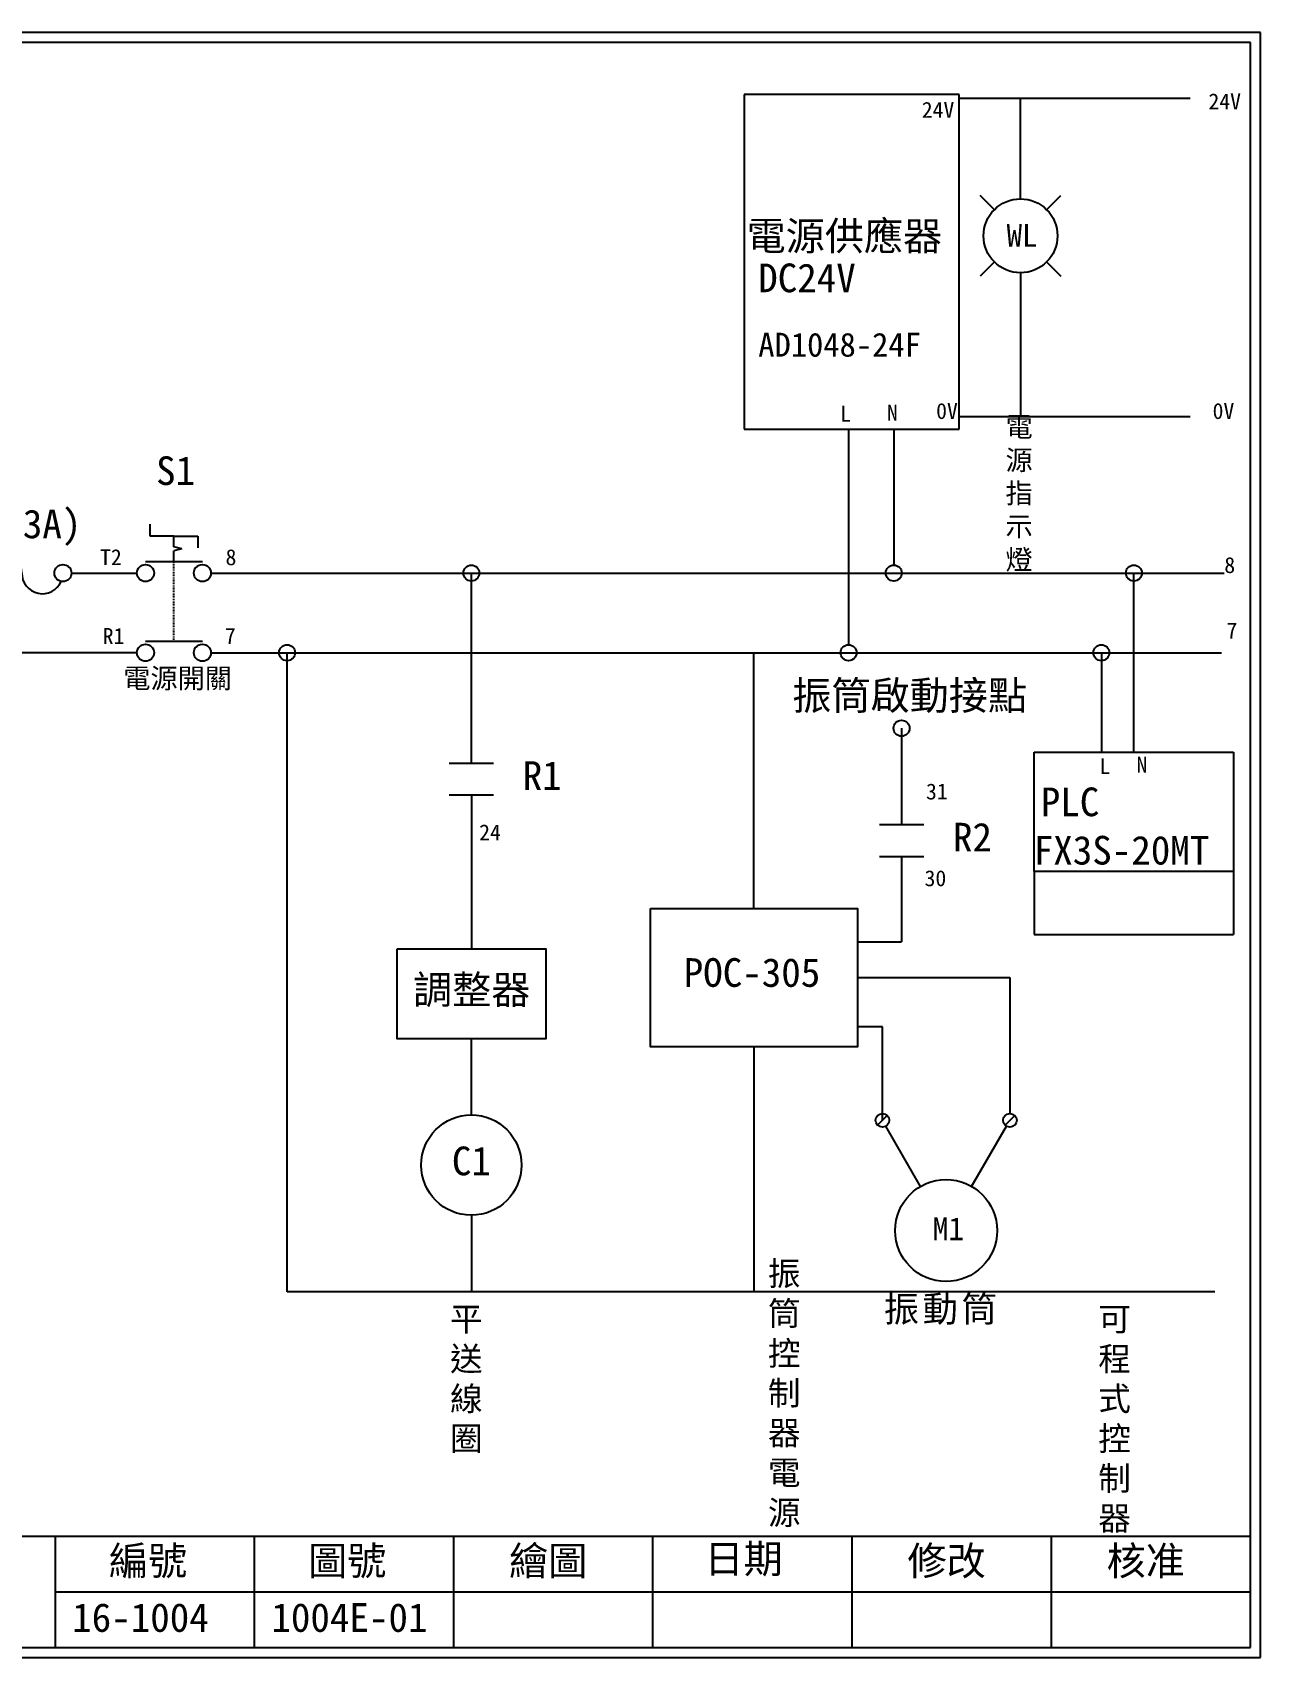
# Model space of a CAD drawing. Extents: x 10 to 297, y 3 to 207.
# Drawn here: x 142.9 to 297, y 3 to 207 of the extents above; entities that cross this region are included whole.
import ezdxf
from ezdxf.enums import TextEntityAlignment as Align

# ---------------------------------------------------------------- set-up
doc = ezdxf.new("R2010")
doc.units = 0
doc.linetypes.add('DASHED', pattern=[0.2, 0.1, -0.1])
doc.layers.get('0').update_dxf_attribs({"linetype": 'CONTINUOUS'})
for name, color, linetype in [('7', 7, 'CONTINUOUS'), ('圖框層', 7, 'CONTINUOUS'), ('標尺寸層', 3, 'CONTINUOUS')]:
    doc.layers.add(name, color=color, linetype=linetype)
doc.styles.add('CNS', font='romanc.shx', dxfattribs={"bigfont": 'chineset.shx'})
doc.styles.add('STSL', font='kaiu.ttf')
doc.styles.add('標楷體', font='kaiu.ttf')

# ---------------------------------------------------------------- blocks, each defined once
blk = doc.blocks.new('FUSE')
at = {"color": 7}
for p, q in [((0, 0), (2.14, 0)), ((14.64, 0), (16.78, 0))]:
    blk.add_line(p, q, dxfattribs=at)
for centre in [(3.21, 0), (13.56, 0)]:
    blk.add_circle(centre, 1.07)
for centre, start, end in [((5.8, 0), 0, 156.116), ((10.98, 0), 180, 336.116)]:
    blk.add_arc(centre, 2.59, start, end, dxfattribs=at)

msp = doc.modelspace()

# ---------------------------------------------------------------- linework, layer by layer
for p, q in [((259.19, 199.2), (232.19, 199.2)), ((232.19, 199.2), (232.19, 157.2)), ((259.19, 157.2), (259.19, 199.2)), ((288.16, 198.67), (259.19, 198.67)), ((266.88, 189.99), (266.88, 198.67)), ((266.88, 186.09), (266.88, 189.99)), ((263.6, 184.73), (261.83, 186.5)), ((270.16, 184.73), (271.93, 186.5)), ((263.6, 178.17), (261.83, 176.4)), ((270.16, 178.17), (271.93, 176.4)), ((266.88, 176.81), (266.88, 172.86)), ((266.88, 172.86), (266.88, 158.72)), ((232.19, 157.2), (255.19, 157.2)), ((245.3, 157.2), (245.3, 130.12)), ((250.97, 157.2), (250.97, 140.12)), ((255.19, 157.2), (259.19, 157.2)), ((288.16, 158.72), (259.19, 158.72)), ((157.63, 143.77), (157.63, 145.27)), ((160.63, 143.77), (157.63, 143.77)), ((160.63, 143.77), (163.63, 143.77)), ((163.63, 143.77), (163.63, 142.27)), ((161.63, 142.16), (160.63, 142.43)), ((161.63, 142.16), (160.63, 141.89)), ((147.78, 139.12), (155.99, 139.12)), ((149.92, 139.12), (155.99, 139.12)), ((165.27, 139.12), (292.46, 139.12)), ((197.96, 115.27), (197.96, 139.12)), ((281.11, 116.64), (281.11, 139.12)), ((155.99, 129.12), (22.17, 129.12)), ((165.27, 129.12), (292.09, 129.12)), ((268.61, 116.64), (293.61, 116.64)), ((268.61, 101.64), (268.61, 116.64)), ((293.61, 116.64), (293.61, 101.64)), ((197.96, 111.3), (197.96, 91.96)), ((293.61, 101.64), (268.61, 101.64)), ((265.55, 88.35), (265.55, 71.29)), ((197.96, 71.11), (197.96, 80.64)), ((250.16, 71.04), (248.95, 69.83)), ((254.34, 62.14), (249.98, 69.69)), ((260.74, 62.14), (265.11, 69.7)), ((266.16, 71.04), (264.95, 69.83)), ((197.96, 58.51), (197.96, 48.91))]:
    msp.add_line(p, q)
msp.add_lwpolyline([(188.63, 91.96), (207.29, 91.96), (207.29, 80.64), (188.63, 80.64)], close=True)
for centre, radius in [((266.88, 181.45), 4.64), ((250.97, 139.12), 1), ((245.3, 129.12), 1), ((197.96, 64.81), 6.3), ((249.55, 70.43), 0.857), ((265.55, 70.43), 0.857), ((257.54, 56.59), 6.4)]:
    msp.add_circle(centre, radius)
at = {"layer": '7'}
for p, q in [((160.63, 142.43), (160.63, 143.77)), ((160.63, 140.55), (160.63, 141.89)), ((157.06, 140.55), (164.2, 140.55)), ((157.06, 130.55), (164.2, 130.55))]:
    msp.add_line(p, q, dxfattribs=at)
at = {"layer": '7', "linetype": 'DASHED'}
msp.add_line((160.63, 130.55), (160.63, 140.55), dxfattribs=at)
at = {"layer": '7'}
for centre in [(157.06, 139.12), (164.2, 139.12), (157.06, 129.12), (164.2, 129.12)]:
    msp.add_circle(centre, 1.07, dxfattribs=at)
at = {"layer": '圖框層', "color": 7}
for p, q in [((297, 206.97), (10, 206.97)), ((297, 3), (297, 206.97)), ((295.75, 205.72), (11.25, 205.72)), ((295.75, 4.25), (295.75, 205.72)), ((11.25, 18.25), (295.75, 18.25)), ((145.75, 4.25), (145.75, 18.25)), ((170.75, 4.25), (170.75, 18.25)), ((195.75, 4.25), (195.75, 18.25)), ((220.75, 4.25), (220.75, 18.25)), ((245.75, 4.25), (245.75, 18.25)), ((270.75, 4.25), (270.75, 18.25)), ((145.75, 11.25), (295.75, 11.25)), ((11.25, 4.25), (295.75, 4.25)), ((10, 3), (297, 3))]:
    msp.add_line(p, q, dxfattribs=at)
at = {"layer": '標尺寸層', "color": 7}
for p, q in [((174.83, 48.91), (174.83, 129.12)), ((233.43, 97.03), (233.43, 129.12)), ((277.03, 129.15), (277.03, 116.64)), ((251.95, 119.64), (251.95, 107.54)), ((195.17, 115.27), (200.74, 115.27)), ((195.17, 111.3), (200.74, 111.3)), ((249.17, 107.54), (254.74, 107.54)), ((249.17, 103.56), (254.74, 103.56)), ((251.95, 103.56), (251.95, 92.81)), ((268.61, 101.64), (268.61, 93.73)), ((293.61, 101.64), (293.61, 93.73)), ((246.42, 92.81), (251.95, 92.81)), ((268.61, 93.73), (293.61, 93.73)), ((246.42, 88.34), (265.55, 88.35)), ((249.55, 82.17), (246.42, 82.17)), ((249.55, 70.43), (249.55, 82.17)), ((233.43, 79.65), (233.43, 48.91)), ((291.28, 48.91), (174.83, 48.91))]:
    msp.add_line(p, q, dxfattribs=at)
msp.add_lwpolyline([(220.43, 97.03), (246.42, 97.03), (246.42, 79.65), (220.43, 79.65)], close=True, dxfattribs=at)
for centre in [(197.96, 139.12), (281.11, 139.12), (174.83, 129.12), (277.03, 129.12), (251.95, 119.64)]:
    msp.add_circle(centre, 1, dxfattribs=at)

# ---------------------------------------------------------------- block references
at = {"color": 7}
msp.add_blockref('FUSE', (133.14, 139.12), dxfattribs=at)

# ---------------------------------------------------------------- texts
msp.add_text('WL', height=2.856, dxfattribs=at).set_placement((267.08, 181.5), align=Align.MIDDLE_CENTER)
at = {"color": 0, "insert": (257.04, 48.38), "char_height": 3.25, "width": 24.1454, "attachment_point": 2, "style": '標楷體'}
msp.add_mtext('{\\T1.1;振動筒}', dxfattribs=at)
at = {"layer": '圖框層', "color": 4, "style": 'STSL'}
for s, height, p in [('24V', 2, (254.49, 196.26)), ('24V', 2, (290.47, 197.32)), ('電源供應器', 3.6, (232.5, 179.63)), ('DC24V', 3.6, (233.96, 174.37)), ('AD1048-24F', 3, (233.97, 166.28)), ('L', 2, (244.26, 158.11)), ('N', 2, (250.12, 158.26)), ('0V', 2, (256.29, 158.46)), ('0V', 2, (290.99, 158.46)), ('S1', 3.6, (158.39, 150.17)), ('F(3A)', 3.6, (136.77, 143.49)), ('T2', 2, (151.36, 140.11)), ('8', 2, (167.11, 140.11)), ('8', 2, (292.46, 139.12)), ('7', 2, (292.73, 130.9)), ('R1', 2, (151.69, 130.22)), ('7', 2, (167.02, 130.22)), ('振筒啟動接點', 3.6, (238.24, 121.95)), ('R1', 3.6, (204.4, 111.9)), ('L', 2, (276.8, 113.88)), ('N', 2, (281.44, 114.06)), ('31', 2, (255.02, 110.7)), ('PLC', 3.6, (269.42, 108.6)), ('24', 2, (198.94, 105.57)), ('R2', 3.6, (258.4, 104.17)), ('FX3S-20MT', 3.6, (268.54, 102.53)), ('30', 2, (254.84, 99.81)), ('POC-305', 3.6, (224.61, 87.18)), ('調整器', 3.6, (190.64, 85.02)), ('C1', 3.6, (195.51, 63.53)), ('M1', 2.88, (255.87, 55.38)), ('編號', 3.6, (152.47, 13.34)), ('圖號', 3.6, (177.47, 13.34)), ('繪圖', 3.6, (202.69, 13.34)), ('日期', 3.6, (227.22, 13.59)), ('修改', 3.6, (252.69, 13.34)), ('核准', 3.6, (277.69, 13.34)), ('16-1004', 3.6, (147.86, 6.22)), ('1004E-01', 3.6, (172.86, 6.22))]:
    msp.add_text(s, height=height, dxfattribs=at).set_placement(p)
at = {"layer": '標尺寸層', "color": 7, "attachment_point": 1, "style": 'CNS'}
for s, insert, char_height, width in [('{\\fDFKai-SB|b0|i0|c136|p65;電\\P源指示燈}', (265, 158.72), 2.5, 4.1392), ('{\\fDFKai-SB|b0|i0|c136|p65;電源開關}', (154.28, 127.16), 2.5, 14.0847), ('{\\fDFKai-SB|b0|i0|c136|p65;振筒控制器電源}', (235.18, 52.69), 3, 5.4243), ('{\\fDFKai-SB|b0|i0|c136|p65;平送線圈}', (195.28, 46.99), 3, 5.4243), ('{\\fDFKai-SB|b0|i0|c136|p65;可程式控制器}', (276.64, 46.99), 3, 5.4243)]:
    msp.add_mtext(s, dxfattribs=dict(at, insert=insert, char_height=char_height, width=width))

doc.saveas('drawing.dxf')
